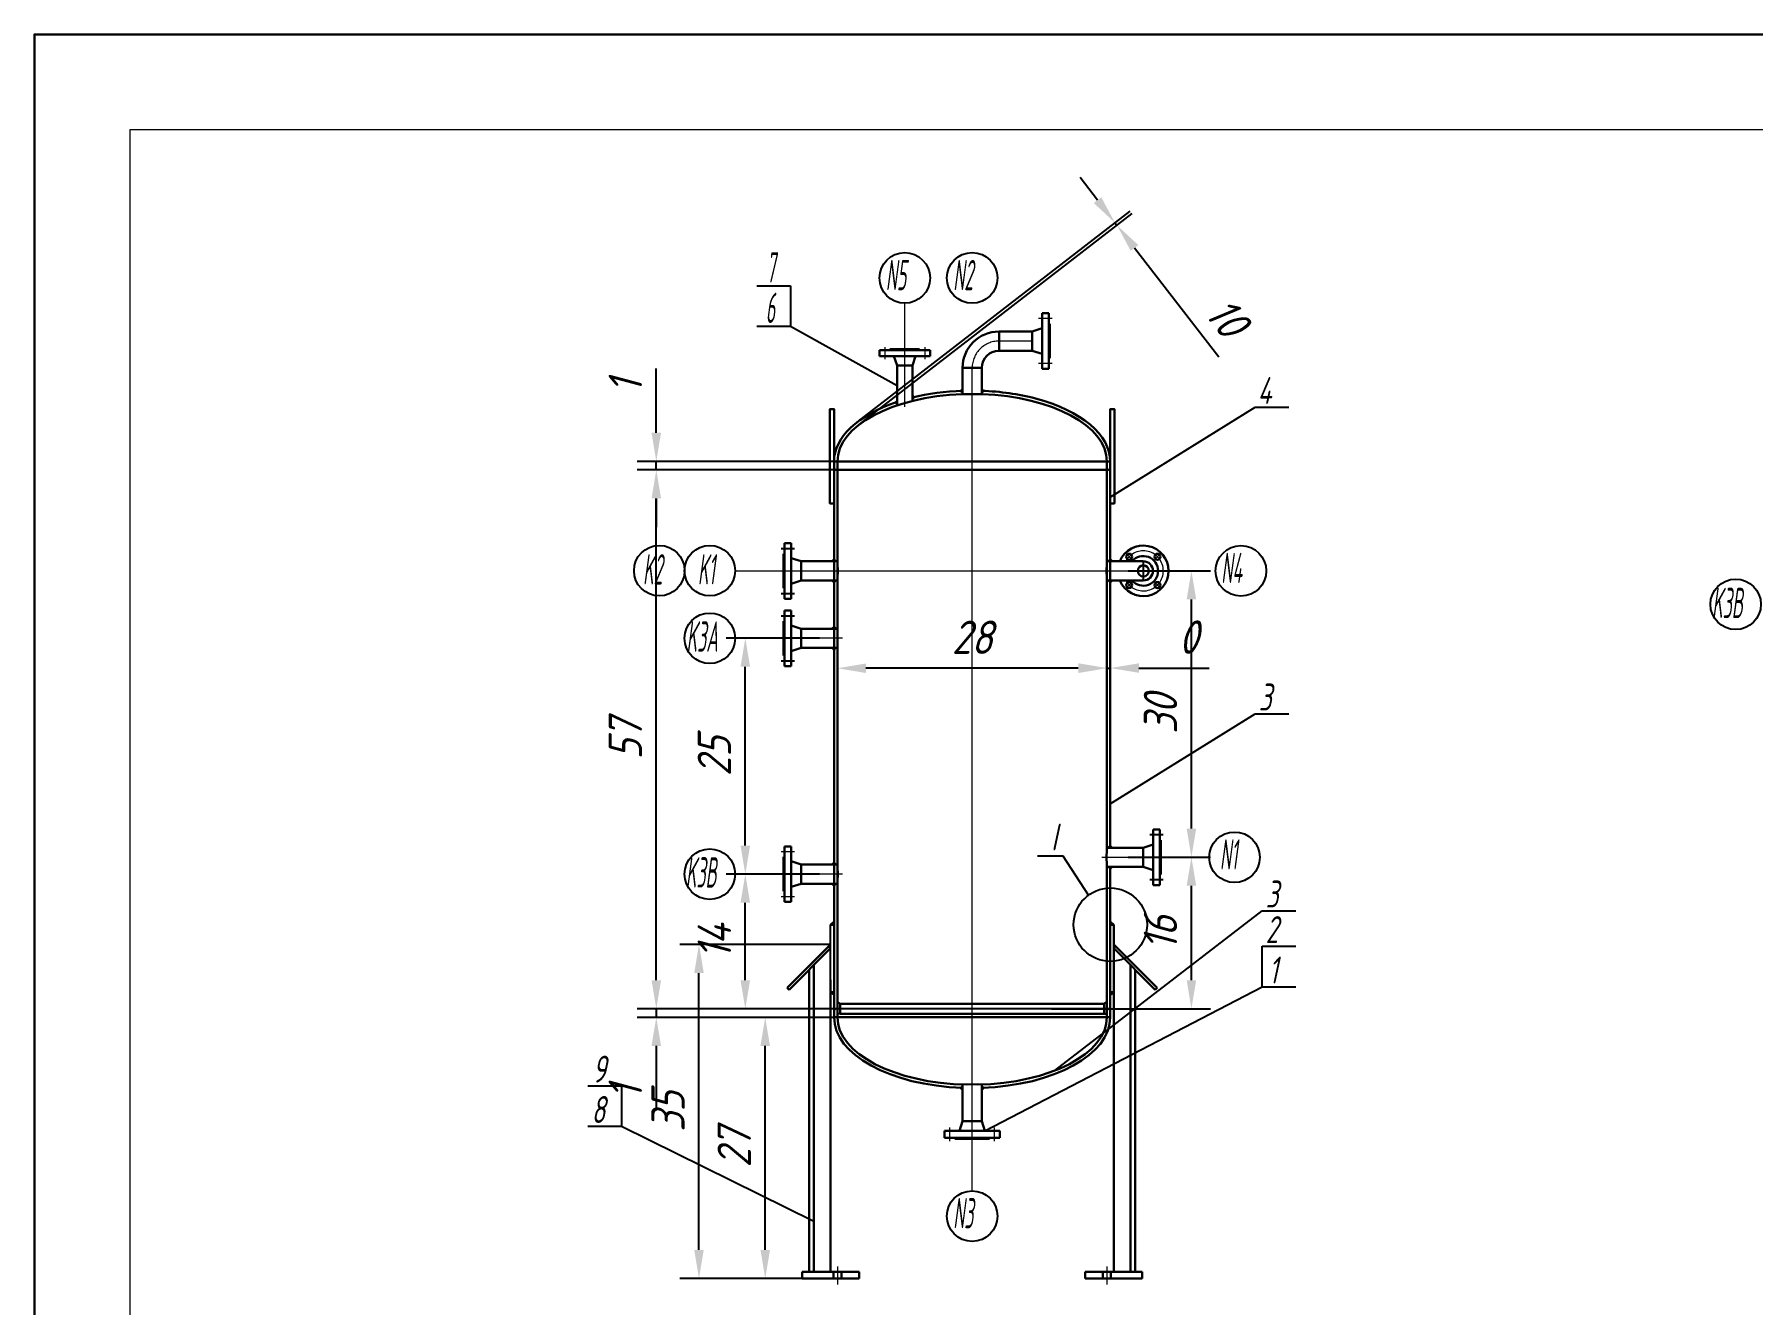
# Model space of a CAD drawing. Header units: millimetres. Extents: x 148 to 774, y 100 to 310.
# Drawn here: x 147.9 to 328.2, y 176.3 to 309.6 of the extents above; entities that cross this region are included whole.
import ezdxf

# ---------------------------------------------------------------- set-up
doc = ezdxf.new("R2010")
doc.units = ezdxf.units.MM
doc.linetypes.add('CENTER', pattern=[50.8, 31.75, -6.35, 6.35, -6.35])
doc.layers.add('DIM', color=6, linetype='Continuous')
for name, color, linetype, lineweight in [('中心线', 1, 'CENTER', 15), ('文字', 3, 'Continuous', 15), ('粗实线', 2, 'Continuous', 30)]:
    doc.layers.add(name, color=color, linetype=linetype, lineweight=lineweight)
doc.styles.add('工程字', font='gbeitc.shx', dxfattribs={"height": 3.5, "bigfont": 'gbcbig.shx'})
doc.styles.add('机械', font='gbeitc.shx', dxfattribs={"bigfont": 'gbcbig.shx'})
doc.dimstyles.new('机械标注', dxfattribs={"dimtxt": 3.5, "dimasz": 3, "dimexe": 2, "dimexo": 0, "dimgap": 1.5, "dimtad": 1, "dimdec": 0, "dimdsep": 46, "dimtxsty": '工程字', "dimcen": 2.5, "dimadec": 0, "dimazin": 0, "dimtfac": 1, "dimtdec": 0, "dimtmove": 0, "dimatfit": 3, "dimfxl": 1, "dimarcsym": 0})

# ---------------------------------------------------------------- blocks, each defined once
blk = doc.blocks.new('*D15')
at = {"layer": 'Defpoints', "color": 0, "transparency": 16777216}
for p in [(232.12, 243.08), (232.12, 242.12), (260.4, 242.12)]:
    blk.add_point(p, dxfattribs=at)
at = {"layer": 'DIM', "color": 0, "transparency": 16777216}
for p, q in [((232.12, 242.12), (232.12, 245.08)), ((260.4, 242.12), (260.4, 245.08)), ((257.4, 243.08), (235.12, 243.08))]:
    blk.add_line(p, q, dxfattribs=at)
for points in [[(235.12, 243.58), (235.12, 242.58), (232.12, 243.08)], [(257.4, 243.58), (257.4, 242.58), (260.4, 243.08)]]:
    blk.add_solid(points, dxfattribs=at)
at = {"layer": 'DIM', "transparency": 16777216, "insert": (246.26, 246.33), "char_height": 3.5, "attachment_point": 5, "style": '工程字'}
blk.add_mtext('28', dxfattribs=at)
blk = doc.blocks.new('*D16')
at = {"layer": 'Defpoints', "color": 0, "transparency": 16777216}
for p in [(260.4, 243.1), (260.4, 243.08), (260.76, 243.08)]:
    blk.add_point(p, dxfattribs=at)
at = {"layer": 'DIM', "color": 0, "transparency": 16777216}
for p, q in [((260.4, 243.08), (260.4, 245.1)), ((260.76, 243.08), (260.76, 245.1)), ((257.4, 243.1), (254.4, 243.1)), ((260.4, 243.1), (260.76, 243.1)), ((263.76, 243.1), (271.14, 243.1))]:
    blk.add_line(p, q, dxfattribs=at)
for points in [[(257.4, 243.6), (257.4, 242.6), (260.4, 243.1)], [(263.76, 243.6), (263.76, 242.6), (260.76, 243.1)]]:
    blk.add_solid(points, dxfattribs=at)
at = {"layer": 'DIM', "transparency": 16777216, "insert": (268.95, 246.35), "char_height": 3.5, "attachment_point": 5, "style": '工程字'}
blk.add_mtext('0', dxfattribs=at)
blk = doc.blocks.new('*D17')
at = {"layer": 'Defpoints', "color": 0, "transparency": 16777216}
for p in [(213.12, 263.9), (238.55, 263.9), (238.55, 207.34)]:
    blk.add_point(p, dxfattribs=at)
at = {"layer": 'DIM', "color": 0, "transparency": 16777216}
for p, q in [((238.55, 263.9), (211.12, 263.9)), ((213.12, 210.34), (213.12, 260.9)), ((238.55, 207.34), (211.12, 207.34))]:
    blk.add_line(p, q, dxfattribs=at)
for points in [[(212.62, 260.9), (213.62, 260.9), (213.12, 263.9)], [(212.62, 210.34), (213.62, 210.34), (213.12, 207.34)]]:
    blk.add_solid(points, dxfattribs=at)
at = {"layer": 'DIM', "transparency": 16777216, "insert": (209.87, 235.62), "char_height": 3.5, "attachment_point": 5, "rotation": 90, "style": '工程字'}
blk.add_mtext('57', dxfattribs=at)
blk = doc.blocks.new('*D18')
at = {"layer": 'Defpoints', "color": 0, "transparency": 16777216}
for p in [(213.12, 264.79), (233.63, 264.79), (233.63, 263.9)]:
    blk.add_point(p, dxfattribs=at)
at = {"layer": 'DIM', "color": 0, "transparency": 16777216}
for p, q in [((213.12, 267.79), (213.12, 274.52)), ((233.63, 264.79), (211.12, 264.79)), ((233.63, 263.9), (211.12, 263.9)), ((213.12, 263.9), (213.12, 264.79)), ((213.12, 260.9), (213.12, 257.9))]:
    blk.add_line(p, q, dxfattribs=at)
for points in [[(212.62, 267.79), (213.62, 267.79), (213.12, 264.79)], [(212.62, 260.9), (213.62, 260.9), (213.12, 263.9)]]:
    blk.add_solid(points, dxfattribs=at)
at = {"layer": 'DIM', "transparency": 16777216, "insert": (209.87, 272.65), "char_height": 3.5, "attachment_point": 5, "rotation": 90, "style": '工程字'}
blk.add_mtext('1', dxfattribs=at)
blk = doc.blocks.new('*D19')
at = {"layer": 'Defpoints', "color": 0, "transparency": 16777216}
for p in [(213.12, 206.45), (233.03, 207.34), (233.03, 206.45)]:
    blk.add_point(p, dxfattribs=at)
at = {"layer": 'DIM', "color": 0, "transparency": 16777216}
for p, q in [((213.12, 210.34), (213.12, 213.34)), ((233.03, 207.34), (211.12, 207.34)), ((233.03, 206.45), (211.12, 206.45)), ((213.12, 207.34), (213.12, 206.45)), ((213.12, 203.45), (213.12, 196.72))]:
    blk.add_line(p, q, dxfattribs=at)
for points in [[(212.62, 210.34), (213.62, 210.34), (213.12, 207.34)], [(212.62, 203.45), (213.62, 203.45), (213.12, 206.45)]]:
    blk.add_solid(points, dxfattribs=at)
at = {"layer": 'DIM', "transparency": 16777216, "insert": (209.87, 198.59), "char_height": 3.5, "attachment_point": 5, "rotation": 90, "style": '工程字'}
blk.add_mtext('1', dxfattribs=at)
blk = doc.blocks.new('*D20')
at = {"layer": 'Defpoints', "color": 0, "transparency": 16777216}
for p in [(217.6, 214.1), (231.42, 214.1), (233.5, 179.05)]:
    blk.add_point(p, dxfattribs=at)
at = {"layer": 'DIM', "color": 0, "transparency": 16777216}
for p, q in [((231.42, 214.1), (215.6, 214.1)), ((217.6, 182.05), (217.6, 211.1)), ((233.5, 179.05), (215.6, 179.05))]:
    blk.add_line(p, q, dxfattribs=at)
for points in [[(217.1, 211.1), (218.1, 211.1), (217.6, 214.1)], [(217.1, 182.05), (218.1, 182.05), (217.6, 179.05)]]:
    blk.add_solid(points, dxfattribs=at)
at = {"layer": 'DIM', "transparency": 16777216, "insert": (214.35, 196.58), "char_height": 3.5, "attachment_point": 5, "rotation": 90, "style": '工程字'}
blk.add_mtext('35', dxfattribs=at)
blk = doc.blocks.new('*D21')
at = {"layer": 'Defpoints', "color": 0, "transparency": 16777216}
for p in [(224.55, 206.45), (232.12, 206.45), (230.67, 179.05)]:
    blk.add_point(p, dxfattribs=at)
at = {"layer": 'DIM', "color": 0, "transparency": 16777216}
for p, q in [((232.12, 206.45), (222.55, 206.45)), ((224.55, 182.05), (224.55, 203.45)), ((230.67, 179.05), (222.55, 179.05))]:
    blk.add_line(p, q, dxfattribs=at)
for points in [[(224.05, 203.45), (225.05, 203.45), (224.55, 206.45)], [(224.05, 182.05), (225.05, 182.05), (224.55, 179.05)]]:
    blk.add_solid(points, dxfattribs=at)
at = {"layer": 'DIM', "transparency": 16777216, "insert": (221.3, 192.75), "char_height": 3.5, "attachment_point": 5, "rotation": 90, "style": '工程字'}
blk.add_mtext('27', dxfattribs=at)
blk = doc.blocks.new('*D22')
at = {"layer": 'Defpoints', "color": 0, "transparency": 16777216}
for p in [(263.17, 223.25), (269.27, 223.25), (254.58, 207.34)]:
    blk.add_point(p, dxfattribs=at)
at = {"layer": 'DIM', "color": 0, "transparency": 16777216}
for p, q in [((263.17, 223.25), (271.27, 223.25)), ((269.27, 210.34), (269.27, 220.25)), ((254.58, 207.34), (271.27, 207.34))]:
    blk.add_line(p, q, dxfattribs=at)
for points in [[(268.77, 220.25), (269.77, 220.25), (269.27, 223.25)], [(268.77, 210.34), (269.77, 210.34), (269.27, 207.34)]]:
    blk.add_solid(points, dxfattribs=at)
at = {"layer": 'DIM', "transparency": 16777216, "insert": (266.02, 215.29), "char_height": 3.5, "attachment_point": 5, "rotation": 90, "style": '工程字'}
blk.add_mtext('16', dxfattribs=at)
blk = doc.blocks.new('*D23')
at = {"layer": 'Defpoints', "color": 0, "transparency": 16777216}
for p in [(222.46, 221.48), (230.23, 221.48), (230.78, 207.34)]:
    blk.add_point(p, dxfattribs=at)
at = {"layer": 'DIM', "color": 0, "transparency": 16777216}
for p, q in [((230.23, 221.48), (220.46, 221.48)), ((222.46, 210.34), (222.46, 218.48)), ((230.78, 207.34), (220.46, 207.34))]:
    blk.add_line(p, q, dxfattribs=at)
for points in [[(221.96, 218.48), (222.96, 218.48), (222.46, 221.48)], [(221.96, 210.34), (222.96, 210.34), (222.46, 207.34)]]:
    blk.add_solid(points, dxfattribs=at)
at = {"layer": 'DIM', "transparency": 16777216, "insert": (219.21, 214.41), "char_height": 3.5, "attachment_point": 5, "rotation": 90, "style": '工程字'}
blk.add_mtext('14', dxfattribs=at)
blk = doc.blocks.new('*D24')
at = {"layer": 'Defpoints', "color": 0, "transparency": 16777216}
for p in [(262.62, 253.3), (269.27, 253.3), (262.62, 223.25)]:
    blk.add_point(p, dxfattribs=at)
at = {"layer": 'DIM', "color": 0, "transparency": 16777216}
for p, q in [((262.62, 253.3), (271.27, 253.3)), ((269.27, 226.25), (269.27, 250.3)), ((262.62, 223.25), (271.27, 223.25))]:
    blk.add_line(p, q, dxfattribs=at)
for points in [[(268.77, 250.3), (269.77, 250.3), (269.27, 253.3)], [(268.77, 226.25), (269.77, 226.25), (269.27, 223.25)]]:
    blk.add_solid(points, dxfattribs=at)
at = {"layer": 'DIM', "transparency": 16777216, "insert": (266.02, 238.27), "char_height": 3.5, "attachment_point": 5, "rotation": 90, "style": '工程字'}
blk.add_mtext('30', dxfattribs=at)
blk = doc.blocks.new('*D25')
at = {"layer": 'Defpoints', "color": 0, "transparency": 16777216}
for p in [(222.46, 246.23), (230.23, 246.23), (230.23, 221.48)]:
    blk.add_point(p, dxfattribs=at)
at = {"layer": 'DIM', "color": 0, "transparency": 16777216}
for p, q in [((230.23, 246.23), (220.46, 246.23)), ((222.46, 224.48), (222.46, 243.23)), ((230.23, 221.48), (220.46, 221.48))]:
    blk.add_line(p, q, dxfattribs=at)
for points in [[(221.96, 243.23), (222.96, 243.23), (222.46, 246.23)], [(221.96, 224.48), (222.96, 224.48), (222.46, 221.48)]]:
    blk.add_solid(points, dxfattribs=at)
at = {"layer": 'DIM', "transparency": 16777216, "insert": (219.21, 233.85), "char_height": 3.5, "attachment_point": 5, "rotation": 90, "style": '工程字'}
blk.add_mtext('25', dxfattribs=at)
blk = doc.blocks.new('*D26')
at = {"layer": 'Defpoints', "color": 0, "transparency": 16777216}
for p in [(261.25, 289.82), (234.18, 268.89), (234.38, 268.62)]:
    blk.add_point(p, dxfattribs=at)
at = {"layer": 'DIM', "color": 0, "transparency": 16777216}
for p, q in [((259.42, 292.2), (257.58, 294.57)), ((234.18, 268.89), (262.84, 291.05)), ((234.38, 268.62), (263.04, 290.78)), ((261.25, 289.82), (261.46, 289.56)), ((263.29, 287.19), (272.13, 275.76))]:
    blk.add_line(p, q, dxfattribs=at)
for points in [[(259.81, 292.5), (259.02, 291.89), (261.25, 289.82)], [(263.69, 287.49), (262.9, 286.88), (261.46, 289.56)]]:
    blk.add_solid(points, dxfattribs=at)
at = {"layer": 'DIM', "transparency": 16777216, "insert": (273.03, 279.91), "char_height": 3.5, "attachment_point": 5, "rotation": 307.7156, "style": '工程字'}
blk.add_mtext('10', dxfattribs=at)

msp = doc.modelspace()

# ---------------------------------------------------------------- hatches: boundary and pattern name
for points in [[(231.415, 209.104), (231.769, 209.104), (231.769, 208.785)], [(232.122, 207.867), (232.405, 207.867), (232.122, 208.119)]]:
    msp.add_hatch(color=256).paths.add_polyline_path(points)
at = {"layer": '粗实线'}
for points in [[(231.769, 216.521), (231.769, 216.175), (231.415, 216.175)], [(260.758, 216.521), (260.758, 216.175), (261.112, 216.175)], [(260.405, 207.867), (260.122, 207.867), (260.405, 208.119)], [(261.112, 209.104), (260.758, 209.104), (260.758, 208.785)]]:
    msp.add_hatch(color=256, dxfattribs=at).paths.add_polyline_path(points)

# ---------------------------------------------------------------- linework, layer by layer
for p, q in [((226.218, 255.656), (227.632, 255.656)), ((226.466, 255.099), (226.572, 255.099)), ((226.218, 250.936), (227.632, 250.936)), ((226.572, 251.493), (226.466, 251.493)), ((226.218, 248.585), (227.632, 248.585)), ((226.466, 248.028), (226.572, 248.028)), ((226.218, 243.865), (227.632, 243.865)), ((266.309, 225.605), (264.895, 225.605)), ((226.466, 223.281), (226.572, 223.281)), ((266.309, 220.886), (264.895, 220.886)), ((226.572, 219.675), (226.466, 219.675)), ((231.415, 203.483), (231.415, 216.175)), ((261.112, 213.7), (261.312, 213.9)), ((231.415, 209.104), (231.769, 208.785)), ((231.769, 209.104), (231.415, 209.104)), ((232.405, 207.867), (232.122, 208.119)), ((232.405, 206.806), (232.122, 206.806)), ((246.829, 199.388), (245.698, 199.388)), ((248.067, 193.713), (248.067, 193.819))]:
    msp.add_line(p, q)
at = {"ltscale": 20}
msp.add_line((260.758, 207.336), (231.769, 207.336), dxfattribs=at)
msp.add_arc((218.017, 246.225), 14.141, 355.91421, 4.08579)
for points in [[(260.405, 263.902), (260.758, 264.15), (260.758, 263.655)], [(232.122, 247.233), (231.769, 247.586), (231.415, 247.233)], [(232.122, 245.218), (231.769, 244.864), (231.415, 245.218)], [(260.405, 224.253), (260.758, 224.607), (261.112, 224.253)], [(261.312, 213.9), (261.112, 213.7), (261.112, 214.1)], [(232.122, 207.336), (231.769, 207.089), (231.769, 207.584)]]:
    msp.add_solid(points)
at = {"layer": 'DIM'}
for p, q in [((223.672, 283.219), (227.208, 283.219)), ((227.208, 283.219), (227.208, 278.977)), ((223.672, 278.977), (227.208, 278.977)), ((227.208, 278.977), (238.397, 272.75)), ((260.758, 261.03), (275.963, 270.474)), ((275.963, 270.474), (279.498, 270.474)), ((264.223, 254.304), (264.223, 252.288)), ((260.758, 228.869), (275.963, 238.312)), ((275.963, 238.312), (279.498, 238.312)), ((255.818, 223.347), (253.125, 223.347)), ((258.486, 219.284), (255.818, 223.347)), ((254.935, 200.867), (276.688, 217.641)), ((276.688, 217.641), (280.223, 217.641)), ((276.688, 209.667), (276.688, 213.91)), ((276.688, 213.91), (280.223, 213.91)), ((247.607, 194.526), (276.688, 209.667)), ((276.688, 209.667), (280.223, 209.667)), ((205.947, 199.275), (209.482, 199.275)), ((209.482, 199.275), (209.482, 195.032)), ((205.947, 195.032), (209.482, 195.032)), ((209.482, 195.032), (229.665, 185.063))]:
    msp.add_line(p, q, dxfattribs=at)
for centre, radius in [((239.193, 284.034), 2.652), ((246.263, 284.034), 2.652), ((213.432, 253.316), 2.652), ((218.735, 253.316), 2.652), ((274.463, 253.296), 2.652), ((326.374, 249.787), 2.652), ((218.735, 246.225), 2.652), ((273.792, 223.245), 2.652), ((218.735, 221.478), 2.652), ((260.758, 216.175), 3.851), ((246.263, 185.595), 2.652)]:
    msp.add_circle(centre, radius, dxfattribs=at)
at = {"layer": '中心线', "ltscale": 100}
for p, q in [((239.193, 270.493), (239.193, 281.382)), ((254.652, 279.767), (253.237, 279.767)), ((237.089, 276.782), (237.089, 275.509)), ((241.296, 276.782), (241.296, 275.509)), ((252.566, 277.407), (249.082, 277.407)), ((246.263, 188.247), (246.263, 274.589)), ((254.652, 275.047), (253.237, 275.047)), ((263.052, 254.467), (262.412, 255.107)), ((265.395, 254.467), (266.034, 255.107)), ((221.541, 253.296), (271.141, 253.296)), ((263.052, 252.125), (262.412, 251.485)), ((265.395, 252.125), (266.034, 251.485)), ((232.662, 246.225), (221.386, 246.225)), ((226.218, 223.838), (227.632, 223.838)), ((259.865, 223.245), (271.141, 223.245)), ((232.662, 221.478), (221.386, 221.478)), ((226.218, 219.118), (227.632, 219.118)), ((243.904, 193.466), (243.904, 194.88)), ((248.623, 193.466), (248.623, 194.88)), ((232.123, 180.315), (232.123, 178.407)), ((260.404, 180.315), (260.404, 178.407))]:
    msp.add_line(p, q, dxfattribs=at)
for centre, radius, start, end in [((249.082, 274.589), 2.818, 90, 182.84643), ((264.223, 253.296), 2.104, 208.61956, 151.38044)]:
    msp.add_arc(centre, radius, start, end, dxfattribs=at)
at = {"layer": '文字', "color": 7}
msp.add_lwpolyline([(157.861, 109.591), (434.861, 109.591), (434.861, 299.591), (157.861, 299.591)], close=True, dxfattribs=at)
at = {"layer": '粗实线'}
for p, q in [((254.298, 280.324), (253.591, 280.324)), ((253.591, 274.49), (253.591, 280.324)), ((254.298, 274.49), (254.298, 280.324)), ((252.566, 278.415), (249.082, 278.415)), ((249.082, 276.4), (249.082, 278.415)), ((253.591, 278.751), (252.566, 278.415)), ((252.566, 276.4), (252.566, 278.415)), ((254.404, 279.21), (254.298, 279.21)), ((254.404, 275.604), (254.404, 279.21)), ((241.844, 276.464), (236.541, 276.464)), ((236.541, 276.464), (236.541, 275.828)), ((240.748, 276.57), (237.637, 276.57)), ((237.637, 276.57), (237.637, 276.464)), ((240.748, 276.464), (240.748, 276.57)), ((241.844, 275.828), (241.844, 276.464)), ((252.566, 276.4), (249.082, 276.4)), ((253.591, 276.064), (252.566, 276.4)), ((241.844, 275.828), (236.541, 275.828)), ((238.061, 275.828), (238.397, 274.838)), ((238.397, 274.838), (238.397, 270.662)), ((239.988, 274.838), (238.397, 274.838)), ((240.324, 275.828), (239.988, 274.838)), ((239.988, 274.838), (239.988, 271.122)), ((245.256, 274.589), (245.256, 271.839)), ((247.271, 274.589), (245.256, 274.589)), ((247.271, 274.589), (247.271, 271.839)), ((253.591, 274.49), (254.298, 274.49)), ((254.298, 275.604), (254.404, 275.604)), ((247.271, 271.839), (245.256, 271.839)), ((231.769, 206.453), (231.769, 264.786)), ((260.758, 264.786), (231.769, 264.786)), ((260.758, 263.902), (231.769, 263.902)), ((232.122, 206.453), (232.122, 264.786)), ((260.405, 224.253), (260.405, 264.786)), ((260.758, 224.253), (260.758, 264.786)), ((226.572, 250.379), (226.572, 256.213)), ((226.572, 256.213), (227.279, 256.213)), ((227.279, 250.379), (227.279, 256.213)), ((226.466, 251.493), (226.466, 255.099)), ((226.466, 252.288), (226.466, 254.304)), ((227.279, 254.639), (228.304, 254.304)), ((228.304, 254.304), (232.122, 254.304)), ((228.304, 252.288), (228.304, 254.304)), ((264.223, 254.304), (260.405, 254.304)), ((227.279, 251.953), (228.304, 252.288)), ((228.304, 252.288), (232.122, 252.288)), ((264.223, 252.288), (260.405, 252.288)), ((227.279, 250.379), (226.572, 250.379)), ((226.572, 243.309), (226.572, 249.142)), ((226.572, 249.142), (227.279, 249.142)), ((227.279, 243.309), (227.279, 249.142)), ((226.466, 244.422), (226.466, 248.028)), ((226.466, 245.218), (226.466, 247.233)), ((227.279, 247.569), (228.304, 247.233)), ((228.304, 247.233), (232.122, 247.233)), ((228.304, 245.218), (228.304, 247.233)), ((227.279, 244.882), (228.304, 245.218)), ((228.304, 245.218), (232.122, 245.218)), ((226.572, 244.422), (226.466, 244.422)), ((227.279, 243.309), (226.572, 243.309)), ((265.955, 226.162), (265.248, 226.162)), ((265.248, 220.329), (265.248, 226.162)), ((265.955, 220.329), (265.955, 226.162)), ((226.572, 218.561), (226.572, 224.394)), ((226.572, 224.394), (227.279, 224.394)), ((227.279, 218.561), (227.279, 224.394)), ((264.223, 224.253), (260.405, 224.253)), ((265.248, 224.589), (264.223, 224.253)), ((264.223, 222.238), (264.223, 224.253)), ((266.061, 225.049), (265.955, 225.049)), ((266.061, 221.442), (266.061, 225.049)), ((266.061, 222.238), (266.061, 224.253)), ((226.466, 219.675), (226.466, 223.281)), ((226.466, 220.47), (226.466, 222.485)), ((227.279, 222.821), (228.304, 222.485)), ((228.304, 222.485), (232.122, 222.485)), ((228.304, 220.47), (228.304, 222.485)), ((260.405, 206.453), (260.405, 222.238)), ((264.223, 222.238), (260.405, 222.238)), ((260.758, 206.453), (260.758, 222.238)), ((265.248, 221.902), (264.223, 222.238)), ((227.279, 220.134), (228.304, 220.47)), ((228.304, 220.47), (232.122, 220.47)), ((265.248, 220.329), (265.955, 220.329)), ((265.955, 221.442), (266.061, 221.442)), ((227.279, 218.561), (226.572, 218.561)), ((231.415, 216.175), (231.769, 216.521)), ((261.112, 216.175), (260.758, 216.521)), ((231.769, 216.175), (231.415, 216.175)), ((260.758, 216.175), (261.112, 216.175)), ((261.112, 203.483), (261.112, 216.175)), ((231.415, 214.1), (226.866, 209.551)), ((231.415, 213.7), (227.066, 209.351)), ((231.415, 213.7), (231.215, 213.9)), ((261.112, 214.1), (265.661, 209.551)), ((261.112, 213.7), (265.461, 209.351)), ((229.166, 179.761), (229.166, 211.45)), ((229.665, 179.761), (229.665, 211.95)), ((262.862, 179.761), (262.862, 211.95)), ((263.361, 179.761), (263.361, 211.45)), ((226.866, 209.551), (227.066, 209.351)), ((231.415, 210.399), (231.415, 179.761)), ((261.112, 210.399), (261.112, 179.761)), ((265.661, 209.551), (265.461, 209.351)), ((260.122, 207.867), (232.405, 207.867)), ((232.405, 207.867), (232.405, 206.806)), ((260.122, 207.867), (260.405, 208.119)), ((260.122, 207.867), (260.122, 206.806)), ((261.112, 209.104), (260.758, 208.785)), ((260.758, 209.104), (261.112, 209.104)), ((260.758, 206.453), (231.769, 206.453)), ((232.405, 206.806), (260.405, 206.806)), ((245.256, 195.551), (245.256, 199.4)), ((247.271, 195.551), (247.271, 199.4)), ((244.92, 194.526), (245.256, 195.551)), ((245.256, 195.551), (247.271, 195.551)), ((247.607, 194.526), (247.271, 195.551)), ((243.347, 194.526), (243.347, 193.819)), ((243.347, 194.526), (249.18, 194.526)), ((243.347, 193.819), (249.18, 193.819)), ((244.46, 193.819), (244.46, 193.713)), ((244.46, 193.713), (248.067, 193.713)), ((249.18, 193.819), (249.18, 194.526)), ((228.416, 179.761), (234.416, 179.761)), ((228.416, 179.054), (228.416, 179.761)), ((228.416, 179.054), (234.416, 179.054)), ((231.699, 179.761), (231.699, 179.054)), ((232.547, 179.761), (232.547, 179.054)), ((234.416, 179.054), (234.416, 179.761)), ((264.111, 179.761), (258.111, 179.761)), ((258.111, 179.054), (258.111, 179.761)), ((264.111, 179.054), (258.111, 179.054)), ((259.98, 179.761), (259.98, 179.054)), ((260.828, 179.761), (260.828, 179.054)), ((264.111, 179.054), (264.111, 179.761))]:
    msp.add_line(p, q, dxfattribs=at)
at = {"layer": '粗实线', "color": 7}
msp.add_lwpolyline([(147.861, 99.591), (444.861, 99.591), (444.861, 309.591), (147.861, 309.591)], close=True, dxfattribs=at)
at = {"layer": '粗实线'}
for points in [[(231.769, 260.367), (231.344, 260.367), (231.344, 270.266), (231.769, 270.266)], [(260.758, 260.367), (261.183, 260.367), (261.183, 270.266), (260.758, 270.266)]]:
    msp.add_lwpolyline(points, close=True, dxfattribs=at)
for centre, radius in [((262.736, 254.783), 0.318), ((265.711, 254.783), 0.318), ((264.223, 253.296), 0.583), ((262.736, 251.809), 0.318), ((265.711, 251.809), 0.318)]:
    msp.add_circle(centre, radius, dxfattribs=at)
for centre, radius, start, end in [((249.082, 274.589), 3.826, 90, 180), ((249.082, 274.589), 1.811, 90, 180), ((218.017, 253.296), 14.141, 355.91421, 4.08579), ((274.51, 253.296), 14.141, 175.91421, 184.08579), ((264.223, 253.296), 2.652, 202.33368, 157.66632), ((264.223, 253.296), 1.556, 220.37047, 139.62953), ((264.223, 253.296), 1.008, 270, 90), ((274.51, 223.245), 14.141, 175.91421, 184.08579), ((218.017, 221.478), 14.141, 355.91421, 4.08579)]:
    msp.add_arc(centre, radius, start, end, dxfattribs=at)
for major_axis, ratio, start_param, end_param in [((-14.495, 0), 0.5121951, -0.9971683, 0), ((-14.141, 0), 0.5, -1.4994859, 0), ((-14.495, 0), 0.5121951, -1.501228, -1.1230592), ((-14.495, 0), 0.5121951, 4.237413, 4.6428207), ((-14.141, 0), 0.5, 3.1415927, 4.6410786), ((14.495, 0), 0.5121951, 0, 1.0958204)]:
    msp.add_ellipse((246.263, 264.786), major_axis=major_axis, ratio=ratio, start_param=start_param, end_param=end_param, dxfattribs=at)
at = {"layer": '粗实线', "extrusion": (0, 0, -1)}
for major_axis, ratio, start_param, end_param in [((-14.495, 0), 0.5121951, 4.7819573, 6.2831853), ((-14.141, 0), 0.5, 4.7523997, 6.2831853), ((-14.141, 0), 0.5, 3.1415927, 4.6723783), ((-14.495, 0), 0.5121951, 3.1415927, 4.6429357)]:
    msp.add_ellipse((246.263, 206.453), major_axis=major_axis, ratio=ratio, start_param=start_param, end_param=end_param, dxfattribs=at)
at = {"layer": '粗实线'}
for points in [[(245.256, 271.839), (244.903, 272.177), (245.256, 272.546)], [(247.271, 271.839), (247.624, 272.177), (247.271, 272.546)], [(238.397, 270.662), (238.079, 270.914), (238.397, 271.369)], [(239.988, 271.122), (240.323, 271.558), (239.988, 271.829)], [(232.122, 263.902), (231.769, 264.15), (231.769, 263.655)], [(232.122, 254.304), (231.769, 254.657), (231.415, 254.304)], [(260.405, 254.304), (260.758, 254.657), (261.112, 254.304)], [(232.122, 252.288), (231.769, 251.935), (231.415, 252.288)], [(260.405, 252.288), (260.758, 251.935), (261.112, 252.288)], [(232.122, 222.485), (231.769, 222.839), (231.415, 222.485)], [(260.405, 222.238), (260.758, 221.884), (261.112, 222.238)], [(232.122, 220.47), (231.769, 220.117), (231.415, 220.47)], [(231.215, 213.9), (231.415, 213.7), (231.415, 214.1)], [(260.405, 207.336), (260.758, 207.089), (260.758, 207.584)], [(245.256, 199.388), (244.903, 199.049), (245.256, 198.68)], [(247.271, 199.388), (247.624, 199.049), (247.271, 198.68)]]:
    msp.add_solid(points, dxfattribs=at)

# ---------------------------------------------------------------- texts
at = {"layer": 'DIM', "style": '机械'}
for s, height, width, p in [('7', 3.182, 0.5, (224.678, 283.552)), ('N5', 3.1818, 0.5, (237.202, 282.747)), ('N2', 3.1818, 0.5, (244.273, 282.747)), ('6', 3.182, 0.5, (224.602, 279.31)), ('4', 2.828, 0.8, (276.221, 270.807)), ('K2', 3.1818, 0.5, (211.725, 251.867)), ('K1', 3.1818, 0.5, (217.482, 251.867)), ('N4', 3.1818, 0.5, (272.396, 252.009)), ('K3B', 3.1818, 0.5, (323.894, 248.342)), ('K3A', 3.1818, 0.5, (216.288, 244.813)), ('3', 2.828, 0.8, (276.329, 238.645)), ('I', 2.828, 0.8, (254.556, 223.959)), ('N1', 3.1818, 0.5, (272.256, 221.958)), ('K3B', 3.1818, 0.5, (216.212, 220.066)), ('3', 2.828, 0.8, (277.054, 217.974)), ('2', 2.828, 0.8, (277.054, 214.243)), ('1', 2.828, 0.8, (277.377, 210)), ('9', 2.828, 0.8, (206.421, 199.608)), ('8', 2.828, 0.8, (206.313, 195.366)), ('N3', 3.1818, 0.5, (244.273, 184.308))]:
    msp.add_text(s, height=height, dxfattribs=dict(at, width=width)).set_placement(p)

# ---------------------------------------------------------------- dimensions: what is measured, and where the dimension line sits
at = {"layer": 'DIM'}
dim = msp.add_linear_dim(base=(261.254, 289.824), p1=(234.383, 268.621), p2=(234.179, 268.886), angle=127.71561, text='10', dimstyle='机械标注', override={"dimclrt": 256, "dimlwd": 65535, "dimlwe": 65535}, dxfattribs=at)
dim.commit()
dim.dimension.update_dxf_attribs({"geometry": '*D26', "text_midpoint": (270.455, 277.926), "dimtype": 161})
for base, p1, p2, angle, picture, middle in [((213.123, 264.786), (233.627, 263.902), (233.627, 264.786), 90, '*D18', (209.873, 272.65)), ((269.274, 253.296), (262.617, 223.245), (262.617, 253.296), 90, '*D24', (266.024, 238.271)), ((232.122, 243.078), (260.405, 242.115), (232.122, 242.115), 180, '*D15', (246.263, 246.328)), ((222.463, 246.225), (230.226, 221.478), (230.226, 246.225), 90, '*D25', (219.213, 233.852)), ((269.274, 223.245), (254.579, 207.336), (263.171, 223.245), 90, '*D22', (266.024, 215.291)), ((222.463, 221.478), (230.784, 207.336), (230.226, 221.478), 90, '*D23', (219.213, 214.407)), ((213.123, 206.453), (233.033, 207.336), (233.033, 206.453), 90, '*D19', (209.873, 198.588)), ((217.596, 214.1), (233.501, 179.054), (231.415, 214.1), 90, '*D20', (214.346, 196.577)), ((224.552, 206.453), (230.665, 179.054), (232.122, 206.453), 90, '*D21', (221.302, 192.753))]:
    dim = msp.add_linear_dim(base=base, p1=p1, p2=p2, angle=angle, dimstyle='机械标注', override={"dimclrt": 256, "dimlwd": 65535, "dimlwe": 65535}, dxfattribs=at)
    dim.commit()
    dim.dimension.update_dxf_attribs({"geometry": picture, "text_midpoint": middle})
for base, p1, p2, angle, picture, middle in [((213.123, 263.902), (238.549, 207.336), (238.549, 263.902), 90, '*D17', (213.123, 235.619)), ((260.405, 243.1), (260.758, 243.078), (260.405, 243.078), 180, '*D16', (268.951, 243.1))]:
    dim = msp.add_linear_dim(base=base, p1=p1, p2=p2, angle=angle, dimstyle='机械标注', override={"dimclrt": 256, "dimlwd": 65535, "dimlwe": 65535}, dxfattribs=at)
    dim.commit()
    dim.dimension.update_dxf_attribs({"geometry": picture, "text_midpoint": middle, "dimtype": 160})

doc.saveas('drawing.dxf')
